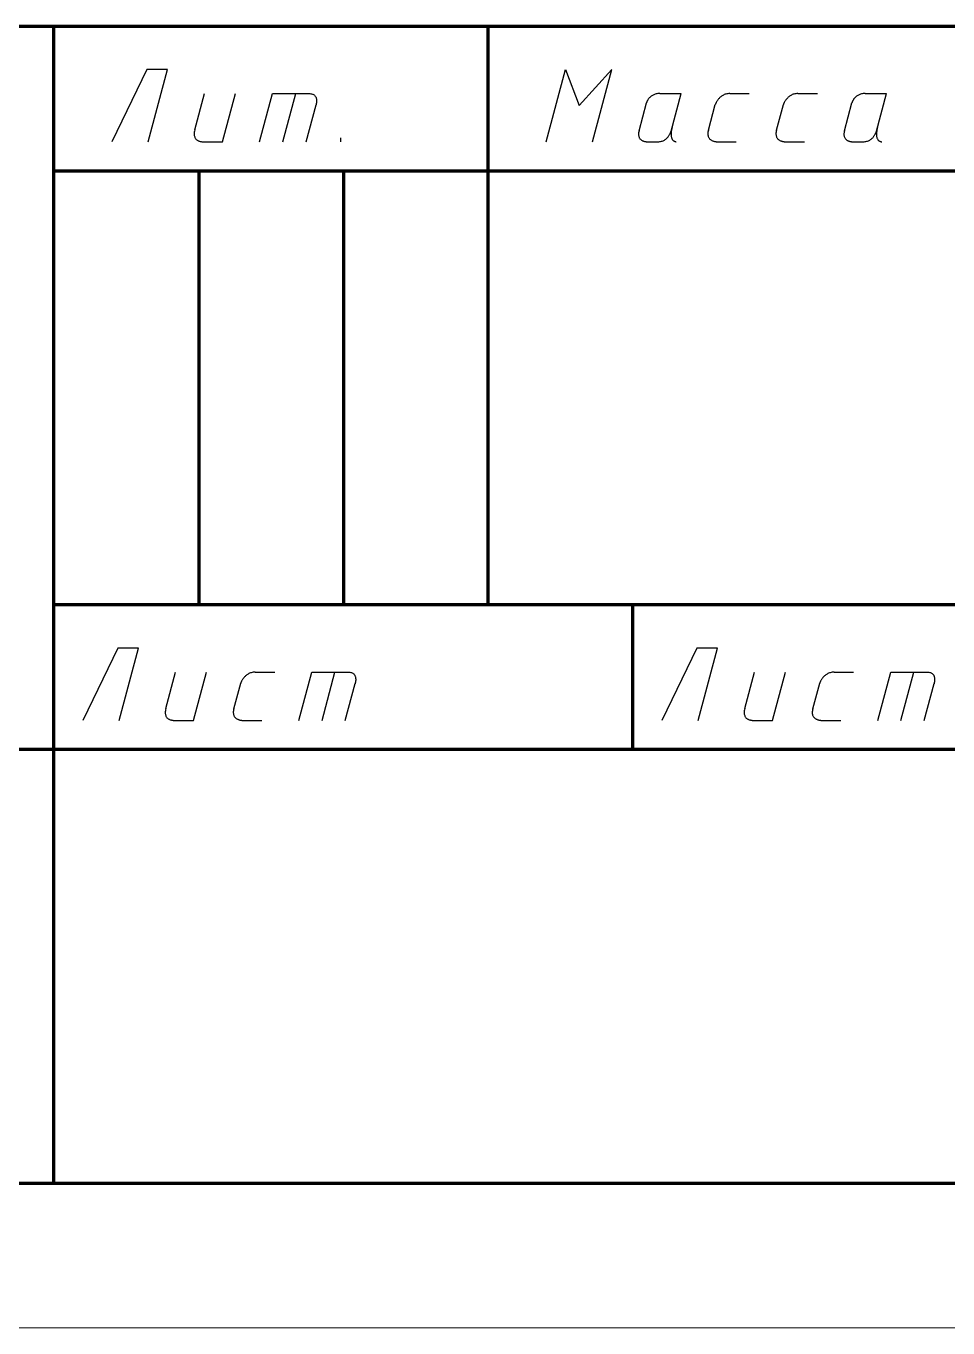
# Model space of a CAD drawing. Header units: millimetres. Extents: x 0 to 297, y 0 to 420.
# Drawn here: x 241.04 to 272.88, y 0 to 45 of the extents above; entities that cross this region are included whole.
import ezdxf

# ---------------------------------------------------------------- set-up
doc = ezdxf.new("R2010")
doc.units = ezdxf.units.MM
doc.layers.get('0').update_dxf_attribs({"linetype": 'CONTINUOUS', "lineweight": 0})

# ---------------------------------------------------------------- blocks, each defined once
blk = doc.blocks.new('A3V-0')
at = {"lineweight": 100}
for p, q in [((172, 45), (292, 45)), ((242, 5), (242, 45)), ((257, 25), (257, 45)), ((242, 40), (292, 40)), ((247, 40), (247, 25)), ((252, 40), (252, 25)), ((292, 25), (242, 25)), ((262, 20), (262, 25)), ((172, 20), (292, 20)), ((20, 5), (292, 5))]:
    blk.add_line(p, q, dxfattribs=at)
blk.add_line((0, 0), (297, 0))

msp = doc.modelspace()

# ---------------------------------------------------------------- linework, layer by layer
at = {"linetype": 'CONTINUOUS', "lineweight": 25}
for p, q in [((245.206, 43.5), (244, 41)), ((245.92, 43.5), (245.206, 43.5)), ((245.25, 41), (245.92, 43.5)), ((259, 41), (259.67, 43.5)), ((259, 41), (259.67, 43.5)), ((259.67, 43.5), (260.138, 42.25)), ((261.275, 43.5), (260.138, 42.25)), ((260.606, 41), (261.275, 43.5)), ((246.862, 41.407), (247.2, 42.667)), ((247.825, 41), (248.272, 42.667)), ((249.105, 41), (249.552, 42.667)), ((249.552, 42.667), (250.81, 42.667)), ((249.908, 41), (250.355, 42.667)), ((250.81, 42.667), (250.842, 42.666)), ((250.842, 42.666), (250.872, 42.662)), ((250.872, 42.662), (250.9, 42.657)), ((250.9, 42.657), (250.925, 42.65)), ((250.925, 42.65), (250.947, 42.641)), ((250.947, 42.641), (250.967, 42.63)), ((250.967, 42.63), (250.985, 42.618)), ((250.985, 42.618), (251.001, 42.605)), ((251.001, 42.605), (251.015, 42.591)), ((251.015, 42.591), (251.027, 42.575)), ((251.027, 42.575), (251.037, 42.559)), ((251.037, 42.559), (251.046, 42.542)), ((251.046, 42.542), (251.053, 42.525)), ((251.053, 42.525), (251.059, 42.506)), ((251.06, 42.306), (251.057, 42.295)), ((251.059, 42.506), (251.064, 42.488)), ((251.062, 42.319), (251.06, 42.306)), ((251.064, 42.332), (251.062, 42.319)), ((251.064, 42.488), (251.067, 42.47)), ((251.067, 42.347), (251.064, 42.332)), ((251.067, 42.47), (251.069, 42.451)), ((251.068, 42.363), (251.067, 42.347)), ((251.07, 42.379), (251.068, 42.363)), ((251.069, 42.451), (251.071, 42.433)), ((251.071, 42.397), (251.07, 42.379)), ((251.071, 42.433), (251.071, 42.414)), ((251.071, 42.414), (251.071, 42.397)), ((262.211, 41.382), (262.469, 42.345)), ((262.47, 42.349), (262.469, 42.346)), ((262.469, 42.346), (262.469, 42.345)), ((262.472, 42.353), (262.47, 42.349)), ((262.474, 42.36), (262.472, 42.353)), ((262.477, 42.367), (262.474, 42.36)), ((262.48, 42.377), (262.477, 42.367)), ((262.485, 42.387), (262.48, 42.377)), ((262.49, 42.398), (262.485, 42.387)), ((262.496, 42.411), (262.49, 42.398)), ((262.503, 42.424), (262.496, 42.411)), ((262.511, 42.438), (262.503, 42.424)), ((262.52, 42.452), (262.511, 42.438)), ((262.53, 42.467), (262.52, 42.452)), ((262.541, 42.483), (262.53, 42.467)), ((262.553, 42.498), (262.541, 42.483)), ((262.566, 42.514), (262.553, 42.498)), ((262.581, 42.529), (262.566, 42.514)), ((262.596, 42.544), (262.581, 42.529)), ((262.613, 42.559), (262.596, 42.544)), ((262.631, 42.574), (262.613, 42.559)), ((262.651, 42.588), (262.631, 42.574)), ((262.672, 42.601), (262.651, 42.588)), ((262.694, 42.613), (262.672, 42.601)), ((262.718, 42.625), (262.694, 42.613)), ((262.743, 42.635), (262.718, 42.625)), ((262.77, 42.644), (262.743, 42.635)), ((262.798, 42.652), (262.77, 42.644)), ((262.828, 42.658), (262.798, 42.652)), ((262.86, 42.663), (262.828, 42.658)), ((262.893, 42.666), (262.86, 42.663)), ((262.928, 42.667), (262.893, 42.666)), ((262.928, 42.667), (263.666, 42.667)), ((263.319, 41.371), (263.666, 42.667)), ((264.851, 42.303), (264.848, 42.297)), ((264.854, 42.312), (264.851, 42.303)), ((264.859, 42.322), (264.854, 42.312)), ((264.864, 42.334), (264.859, 42.322)), ((264.87, 42.347), (264.864, 42.334)), ((264.878, 42.361), (264.87, 42.347)), ((264.886, 42.377), (264.878, 42.361)), ((264.896, 42.393), (264.886, 42.377)), ((264.906, 42.41), (264.896, 42.393)), ((264.918, 42.428), (264.906, 42.41)), ((264.931, 42.446), (264.918, 42.428)), ((264.945, 42.464), (264.931, 42.446)), ((264.96, 42.483), (264.945, 42.464)), ((264.976, 42.501), (264.96, 42.483)), ((264.994, 42.52), (264.976, 42.501)), ((265.012, 42.538), (264.994, 42.52)), ((265.033, 42.555), (265.012, 42.538)), ((265.054, 42.572), (265.033, 42.555)), ((265.077, 42.588), (265.054, 42.572)), ((265.101, 42.602), (265.077, 42.588)), ((265.126, 42.616), (265.101, 42.602)), ((265.153, 42.629), (265.126, 42.616)), ((265.182, 42.64), (265.153, 42.629)), ((265.212, 42.649), (265.182, 42.64)), ((265.243, 42.656), (265.212, 42.649)), ((265.276, 42.662), (265.243, 42.656)), ((265.31, 42.665), (265.276, 42.662)), ((265.346, 42.667), (265.31, 42.665)), ((265.346, 42.667), (266.019, 42.667)), ((267.203, 42.303), (267.2, 42.297)), ((267.206, 42.312), (267.203, 42.303)), ((267.211, 42.322), (267.206, 42.312)), ((267.216, 42.334), (267.211, 42.322)), ((267.223, 42.347), (267.216, 42.334)), ((267.23, 42.361), (267.223, 42.347)), ((267.238, 42.377), (267.23, 42.361)), ((267.248, 42.393), (267.238, 42.377)), ((267.258, 42.41), (267.248, 42.393)), ((267.27, 42.428), (267.258, 42.41)), ((267.283, 42.446), (267.27, 42.428)), ((267.297, 42.464), (267.283, 42.446)), ((267.312, 42.483), (267.297, 42.464)), ((267.328, 42.501), (267.312, 42.483)), ((267.346, 42.52), (267.328, 42.501)), ((267.365, 42.538), (267.346, 42.52)), ((267.385, 42.555), (267.365, 42.538)), ((267.406, 42.572), (267.385, 42.555)), ((267.429, 42.588), (267.406, 42.572)), ((267.453, 42.602), (267.429, 42.588)), ((267.479, 42.616), (267.453, 42.602)), ((267.506, 42.629), (267.479, 42.616)), ((267.534, 42.64), (267.506, 42.629)), ((267.564, 42.649), (267.534, 42.64)), ((267.595, 42.656), (267.564, 42.649)), ((267.628, 42.662), (267.595, 42.656)), ((267.662, 42.665), (267.628, 42.662)), ((267.698, 42.667), (267.662, 42.665)), ((267.698, 42.667), (268.371, 42.667)), ((269.306, 41.382), (269.564, 42.345)), ((269.565, 42.346), (269.564, 42.345)), ((269.566, 42.349), (269.565, 42.346)), ((269.567, 42.353), (269.566, 42.349)), ((269.569, 42.36), (269.567, 42.353)), ((269.572, 42.367), (269.569, 42.36)), ((269.576, 42.377), (269.572, 42.367)), ((269.58, 42.387), (269.576, 42.377)), ((269.585, 42.398), (269.58, 42.387)), ((269.591, 42.411), (269.585, 42.398)), ((269.598, 42.424), (269.591, 42.411)), ((269.606, 42.438), (269.598, 42.424)), ((269.615, 42.452), (269.606, 42.438)), ((269.625, 42.467), (269.615, 42.452)), ((269.636, 42.483), (269.625, 42.467)), ((269.648, 42.498), (269.636, 42.483)), ((269.662, 42.514), (269.648, 42.498)), ((269.676, 42.529), (269.662, 42.514)), ((269.692, 42.544), (269.676, 42.529)), ((269.708, 42.559), (269.692, 42.544)), ((269.727, 42.574), (269.708, 42.559)), ((269.746, 42.588), (269.727, 42.574)), ((269.767, 42.601), (269.746, 42.588)), ((269.789, 42.613), (269.767, 42.601)), ((269.813, 42.625), (269.789, 42.613)), ((269.838, 42.635), (269.813, 42.625)), ((269.865, 42.644), (269.838, 42.635)), ((269.893, 42.652), (269.865, 42.644)), ((269.923, 42.658), (269.893, 42.652)), ((269.955, 42.663), (269.923, 42.658)), ((269.988, 42.666), (269.955, 42.663)), ((270.023, 42.667), (269.988, 42.666)), ((270.023, 42.667), (270.762, 42.667)), ((270.415, 41.371), (270.762, 42.667)), ((250.711, 41), (251.052, 42.272)), ((251.052, 42.272), (251.051, 42.268)), ((251.053, 42.278), (251.052, 42.272)), ((251.055, 42.286), (251.053, 42.278)), ((251.057, 42.295), (251.055, 42.286)), ((264.606, 41.398), (264.845, 42.29)), ((264.846, 42.292), (264.845, 42.29)), ((264.845, 42.29), (264.845, 42.29)), ((264.848, 42.297), (264.846, 42.292)), ((266.959, 41.398), (267.197, 42.29)), ((267.198, 42.29), (267.197, 42.29)), ((267.2, 42.297), (267.198, 42.292)), ((267.198, 42.292), (267.198, 42.29)), ((246.862, 41.407), (246.853, 41.369)), ((263.332, 41.405), (263.325, 41.364)), ((263.341, 41.448), (263.332, 41.405)), ((263.352, 41.494), (263.341, 41.448)), ((270.427, 41.405), (270.42, 41.364)), ((270.436, 41.448), (270.427, 41.405)), ((270.448, 41.494), (270.436, 41.448)), ((246.843, 41.3), (246.842, 41.269)), ((246.842, 41.269), (246.843, 41.24)), ((246.847, 41.333), (246.843, 41.3)), ((246.843, 41.24), (246.847, 41.213)), ((246.853, 41.369), (246.847, 41.333)), ((246.847, 41.213), (246.852, 41.189)), ((246.852, 41.189), (246.86, 41.166)), ((246.86, 41.166), (246.868, 41.145)), ((246.868, 41.145), (246.879, 41.126)), ((246.879, 41.126), (246.891, 41.109)), ((246.891, 41.109), (246.904, 41.094)), ((246.904, 41.094), (246.917, 41.08)), ((246.917, 41.08), (246.932, 41.067)), ((246.932, 41.067), (246.948, 41.056)), ((246.948, 41.056), (246.964, 41.046)), ((246.964, 41.046), (246.98, 41.037)), ((246.98, 41.037), (246.996, 41.03)), ((246.996, 41.03), (247.013, 41.024)), ((247.013, 41.024), (247.029, 41.018)), ((247.029, 41.018), (247.045, 41.014)), ((247.045, 41.014), (247.06, 41.01)), ((247.06, 41.01), (247.075, 41.007)), ((247.075, 41.007), (247.089, 41.005)), ((247.089, 41.005), (247.102, 41.003)), ((247.102, 41.003), (247.114, 41.002)), ((247.114, 41.002), (247.124, 41.001)), ((247.124, 41.001), (247.133, 41)), ((247.133, 41), (247.141, 41)), ((247.141, 41), (247.146, 41)), ((247.146, 41), (247.15, 41)), ((247.15, 41), (247.825, 41)), ((251.904, 41), (251.904, 41.139)), ((262.194, 41.281), (262.193, 41.252)), ((262.193, 41.252), (262.195, 41.225)), ((262.197, 41.312), (262.194, 41.281)), ((262.195, 41.225), (262.199, 41.2)), ((262.203, 41.346), (262.197, 41.312)), ((262.199, 41.2), (262.204, 41.177)), ((262.211, 41.382), (262.203, 41.346)), ((262.204, 41.177), (262.212, 41.156)), ((262.212, 41.156), (262.221, 41.136)), ((262.221, 41.136), (262.231, 41.119)), ((262.231, 41.119), (262.243, 41.102)), ((262.243, 41.102), (262.256, 41.088)), ((262.256, 41.088), (262.27, 41.075)), ((262.27, 41.075), (262.285, 41.063)), ((262.285, 41.063), (262.3, 41.052)), ((262.3, 41.052), (262.316, 41.043)), ((262.316, 41.043), (262.332, 41.035)), ((262.332, 41.035), (262.348, 41.028)), ((262.348, 41.028), (262.365, 41.022)), ((262.365, 41.022), (262.381, 41.017)), ((262.381, 41.017), (262.396, 41.013)), ((262.396, 41.013), (262.412, 41.009)), ((262.412, 41.009), (262.426, 41.007)), ((262.426, 41.007), (262.44, 41.004)), ((262.44, 41.004), (262.452, 41.003)), ((262.452, 41.003), (262.464, 41.002)), ((262.464, 41.002), (262.474, 41.001)), ((262.474, 41.001), (262.483, 41)), ((262.483, 41), (262.49, 41)), ((262.49, 41), (262.495, 41)), ((262.495, 41), (262.498, 41)), ((262.498, 41), (262.858, 41)), ((262.858, 41), (262.892, 41.001)), ((262.892, 41.001), (262.925, 41.004)), ((262.925, 41.004), (262.956, 41.01)), ((262.956, 41.01), (262.985, 41.017)), ((262.985, 41.017), (263.013, 41.026)), ((263.013, 41.026), (263.04, 41.036)), ((263.04, 41.036), (263.065, 41.048)), ((263.065, 41.048), (263.088, 41.061)), ((263.088, 41.061), (263.111, 41.075)), ((263.111, 41.075), (263.132, 41.09)), ((263.132, 41.09), (263.151, 41.106)), ((263.151, 41.106), (263.17, 41.123)), ((263.17, 41.123), (263.187, 41.14)), ((263.187, 41.14), (263.203, 41.158)), ((263.203, 41.158), (263.217, 41.176)), ((263.217, 41.176), (263.231, 41.194)), ((263.231, 41.194), (263.243, 41.211)), ((263.243, 41.211), (263.255, 41.229)), ((263.255, 41.229), (263.265, 41.246)), ((263.265, 41.246), (263.274, 41.263)), ((263.274, 41.263), (263.283, 41.279)), ((263.283, 41.279), (263.29, 41.294)), ((263.29, 41.294), (263.296, 41.309)), ((263.296, 41.309), (263.302, 41.322)), ((263.302, 41.322), (263.307, 41.334)), ((263.307, 41.334), (263.311, 41.345)), ((263.311, 41.345), (263.314, 41.354)), ((263.314, 41.354), (263.316, 41.361)), ((263.316, 41.361), (263.318, 41.366)), ((263.32, 41.327), (263.317, 41.292)), ((263.317, 41.292), (263.317, 41.259)), ((263.317, 41.259), (263.317, 41.229)), ((263.317, 41.229), (263.32, 41.202)), ((263.318, 41.366), (263.319, 41.37)), ((263.319, 41.37), (263.319, 41.371)), ((263.325, 41.364), (263.32, 41.327)), ((263.32, 41.202), (263.324, 41.177)), ((263.324, 41.177), (263.329, 41.154)), ((263.329, 41.154), (263.336, 41.133)), ((263.336, 41.133), (263.343, 41.114)), ((263.343, 41.114), (263.351, 41.097)), ((263.351, 41.097), (263.361, 41.082)), ((263.361, 41.082), (263.37, 41.068)), ((263.37, 41.068), (263.38, 41.056)), ((263.38, 41.056), (263.391, 41.046)), ((263.391, 41.046), (263.402, 41.036)), ((263.402, 41.036), (263.413, 41.029)), ((263.413, 41.029), (263.423, 41.022)), ((263.423, 41.022), (263.434, 41.017)), ((263.434, 41.017), (263.444, 41.012)), ((263.444, 41.012), (263.454, 41.008)), ((263.454, 41.008), (263.463, 41.006)), ((263.463, 41.006), (263.471, 41.004)), ((263.471, 41.004), (263.479, 41.002)), ((263.479, 41.002), (263.485, 41.001)), ((263.485, 41.001), (263.49, 41)), ((263.49, 41), (263.494, 41)), ((263.494, 41), (263.497, 41)), ((263.497, 41), (263.498, 41)), ((264.592, 41.326), (264.589, 41.293)), ((264.589, 41.293), (264.589, 41.263)), ((264.589, 41.263), (264.591, 41.235)), ((264.591, 41.235), (264.596, 41.209)), ((264.598, 41.361), (264.592, 41.326)), ((264.596, 41.209), (264.603, 41.185)), ((264.606, 41.398), (264.598, 41.361)), ((264.603, 41.185), (264.611, 41.163)), ((264.611, 41.163), (264.622, 41.142)), ((264.622, 41.142), (264.634, 41.124)), ((264.634, 41.124), (264.647, 41.107)), ((264.647, 41.107), (264.662, 41.092)), ((264.662, 41.092), (264.677, 41.078)), ((264.677, 41.078), (264.694, 41.066)), ((264.694, 41.066), (264.711, 41.055)), ((264.711, 41.055), (264.728, 41.045)), ((264.728, 41.045), (264.746, 41.037)), ((264.746, 41.037), (264.764, 41.029)), ((264.764, 41.029), (264.782, 41.023)), ((264.782, 41.023), (264.799, 41.018)), ((264.799, 41.018), (264.817, 41.013)), ((264.817, 41.013), (264.833, 41.01)), ((264.833, 41.01), (264.849, 41.007)), ((264.849, 41.007), (264.863, 41.005)), ((264.863, 41.005), (264.877, 41.003)), ((264.877, 41.003), (264.889, 41.002)), ((264.889, 41.002), (264.9, 41.001)), ((264.9, 41.001), (264.909, 41)), ((264.909, 41), (264.916, 41)), ((264.916, 41), (264.92, 41)), ((264.92, 41), (264.923, 41)), ((264.923, 41), (265.572, 41)), ((266.944, 41.326), (266.941, 41.293)), ((266.941, 41.293), (266.941, 41.263)), ((266.941, 41.263), (266.943, 41.235)), ((266.943, 41.235), (266.948, 41.209)), ((266.95, 41.361), (266.944, 41.326)), ((266.948, 41.209), (266.955, 41.185)), ((266.959, 41.398), (266.95, 41.361)), ((266.955, 41.185), (266.963, 41.163)), ((266.963, 41.163), (266.974, 41.142)), ((266.974, 41.142), (266.986, 41.124)), ((266.986, 41.124), (266.999, 41.107)), ((266.999, 41.107), (267.014, 41.092)), ((267.014, 41.092), (267.029, 41.078)), ((267.029, 41.078), (267.046, 41.066)), ((267.046, 41.066), (267.063, 41.055)), ((267.063, 41.055), (267.08, 41.045)), ((267.08, 41.045), (267.098, 41.037)), ((267.098, 41.037), (267.116, 41.029)), ((267.116, 41.029), (267.134, 41.023)), ((267.134, 41.023), (267.152, 41.018)), ((267.152, 41.018), (267.169, 41.013)), ((267.169, 41.013), (267.185, 41.01)), ((267.185, 41.01), (267.201, 41.007)), ((267.201, 41.007), (267.216, 41.005)), ((267.216, 41.005), (267.229, 41.003)), ((267.229, 41.003), (267.241, 41.002)), ((267.241, 41.002), (267.252, 41.001)), ((267.252, 41.001), (267.261, 41)), ((267.261, 41), (267.268, 41)), ((267.268, 41), (267.273, 41)), ((267.273, 41), (267.275, 41)), ((267.275, 41), (267.924, 41)), ((269.289, 41.281), (269.288, 41.252)), ((269.288, 41.252), (269.29, 41.225)), ((269.292, 41.312), (269.289, 41.281)), ((269.29, 41.225), (269.294, 41.2)), ((269.298, 41.346), (269.292, 41.312)), ((269.294, 41.2), (269.3, 41.177)), ((269.306, 41.382), (269.298, 41.346)), ((269.3, 41.177), (269.307, 41.156)), ((269.307, 41.156), (269.316, 41.136)), ((269.316, 41.136), (269.327, 41.119)), ((269.327, 41.119), (269.338, 41.102)), ((269.338, 41.102), (269.351, 41.088)), ((269.351, 41.088), (269.365, 41.075)), ((269.365, 41.075), (269.38, 41.063)), ((269.38, 41.063), (269.395, 41.052)), ((269.395, 41.052), (269.411, 41.043)), ((269.411, 41.043), (269.427, 41.035)), ((269.427, 41.035), (269.444, 41.028)), ((269.444, 41.028), (269.46, 41.022)), ((269.46, 41.022), (269.476, 41.017)), ((269.476, 41.017), (269.492, 41.013)), ((269.492, 41.013), (269.507, 41.009)), ((269.507, 41.009), (269.521, 41.007)), ((269.521, 41.007), (269.535, 41.004)), ((269.535, 41.004), (269.548, 41.003)), ((269.548, 41.003), (269.559, 41.002)), ((269.559, 41.002), (269.569, 41.001)), ((269.569, 41.001), (269.578, 41)), ((269.578, 41), (269.585, 41)), ((269.585, 41), (269.59, 41)), ((269.59, 41), (269.593, 41)), ((269.593, 41), (269.953, 41)), ((269.953, 41), (269.988, 41.001)), ((269.988, 41.001), (270.02, 41.004)), ((270.02, 41.004), (270.051, 41.01)), ((270.051, 41.01), (270.081, 41.017)), ((270.081, 41.017), (270.109, 41.026)), ((270.109, 41.026), (270.135, 41.036)), ((270.135, 41.036), (270.16, 41.048)), ((270.16, 41.048), (270.184, 41.061)), ((270.184, 41.061), (270.206, 41.075)), ((270.206, 41.075), (270.227, 41.09)), ((270.227, 41.09), (270.247, 41.106)), ((270.247, 41.106), (270.265, 41.123)), ((270.265, 41.123), (270.282, 41.14)), ((270.282, 41.14), (270.298, 41.158)), ((270.298, 41.158), (270.313, 41.176)), ((270.313, 41.176), (270.326, 41.194)), ((270.326, 41.194), (270.339, 41.211)), ((270.339, 41.211), (270.35, 41.229)), ((270.35, 41.229), (270.36, 41.246)), ((270.36, 41.246), (270.369, 41.263)), ((270.369, 41.263), (270.378, 41.279)), ((270.378, 41.279), (270.385, 41.294)), ((270.385, 41.294), (270.392, 41.309)), ((270.392, 41.309), (270.397, 41.322)), ((270.397, 41.322), (270.402, 41.334)), ((270.402, 41.334), (270.406, 41.345)), ((270.406, 41.345), (270.409, 41.354)), ((270.409, 41.354), (270.412, 41.361)), ((270.412, 41.361), (270.413, 41.366)), ((270.413, 41.292), (270.412, 41.259)), ((270.412, 41.259), (270.413, 41.229)), ((270.413, 41.366), (270.414, 41.37)), ((270.415, 41.327), (270.413, 41.292)), ((270.413, 41.229), (270.415, 41.202)), ((270.414, 41.37), (270.415, 41.371)), ((270.42, 41.364), (270.415, 41.327)), ((270.415, 41.202), (270.419, 41.177)), ((270.419, 41.177), (270.424, 41.154)), ((270.424, 41.154), (270.431, 41.133)), ((270.431, 41.133), (270.438, 41.114)), ((270.438, 41.114), (270.447, 41.097)), ((270.447, 41.097), (270.456, 41.082)), ((270.456, 41.082), (270.466, 41.068)), ((270.466, 41.068), (270.476, 41.056)), ((270.476, 41.056), (270.486, 41.046)), ((270.486, 41.046), (270.497, 41.036)), ((270.497, 41.036), (270.508, 41.029)), ((270.508, 41.029), (270.519, 41.022)), ((270.519, 41.022), (270.529, 41.017)), ((270.529, 41.017), (270.54, 41.012)), ((270.54, 41.012), (270.549, 41.008)), ((270.549, 41.008), (270.558, 41.006)), ((270.558, 41.006), (270.567, 41.004)), ((270.567, 41.004), (270.574, 41.002)), ((270.574, 41.002), (270.581, 41.001)), ((270.581, 41.001), (270.586, 41)), ((270.586, 41), (270.59, 41)), ((270.59, 41), (270.592, 41)), ((270.592, 41), (270.593, 41)), ((244.206, 23.5), (243, 21)), ((244.92, 23.5), (244.206, 23.5)), ((244.25, 21), (244.92, 23.5)), ((264.206, 23.5), (263, 21)), ((264.92, 23.5), (264.206, 23.5)), ((264.25, 21), (264.92, 23.5)), ((245.862, 21.407), (246.2, 22.667)), ((246.825, 21), (247.272, 22.667)), ((248.582, 22.501), (248.565, 22.483)), ((248.599, 22.52), (248.582, 22.501)), ((248.618, 22.538), (248.599, 22.52)), ((248.638, 22.555), (248.618, 22.538)), ((248.66, 22.572), (248.638, 22.555)), ((248.682, 22.588), (248.66, 22.572)), ((248.706, 22.602), (248.682, 22.588)), ((248.732, 22.616), (248.706, 22.602)), ((248.759, 22.629), (248.732, 22.616)), ((248.787, 22.64), (248.759, 22.629)), ((248.817, 22.649), (248.787, 22.64)), ((248.849, 22.656), (248.817, 22.649)), ((248.881, 22.662), (248.849, 22.656)), ((248.916, 22.665), (248.881, 22.662)), ((248.952, 22.667), (248.916, 22.665)), ((248.952, 22.667), (249.624, 22.667)), ((250.457, 21), (250.904, 22.667)), ((250.904, 22.667), (252.162, 22.667)), ((251.26, 21), (251.707, 22.667)), ((252.162, 22.667), (252.194, 22.666)), ((252.194, 22.666), (252.224, 22.662)), ((252.224, 22.662), (252.252, 22.657)), ((252.252, 22.657), (252.277, 22.65)), ((252.277, 22.65), (252.299, 22.641)), ((252.299, 22.641), (252.319, 22.63)), ((252.319, 22.63), (252.337, 22.618)), ((252.337, 22.618), (252.353, 22.605)), ((252.353, 22.605), (252.367, 22.591)), ((252.367, 22.591), (252.379, 22.575)), ((252.379, 22.575), (252.39, 22.559)), ((252.39, 22.559), (252.398, 22.542)), ((252.398, 22.542), (252.405, 22.525)), ((252.405, 22.525), (252.411, 22.506)), ((252.411, 22.506), (252.416, 22.488)), ((265.862, 21.407), (266.2, 22.667)), ((266.825, 21), (267.272, 22.667)), ((268.582, 22.501), (268.565, 22.483)), ((268.599, 22.52), (268.582, 22.501)), ((268.618, 22.538), (268.599, 22.52)), ((268.638, 22.555), (268.618, 22.538)), ((268.66, 22.572), (268.638, 22.555)), ((268.682, 22.588), (268.66, 22.572)), ((268.706, 22.602), (268.682, 22.588)), ((268.732, 22.616), (268.706, 22.602)), ((268.759, 22.629), (268.732, 22.616)), ((268.787, 22.64), (268.759, 22.629)), ((268.817, 22.649), (268.787, 22.64)), ((268.849, 22.656), (268.817, 22.649)), ((268.881, 22.662), (268.849, 22.656)), ((268.916, 22.665), (268.881, 22.662)), ((268.952, 22.667), (268.916, 22.665)), ((268.952, 22.667), (269.624, 22.667)), ((270.457, 21), (270.904, 22.667)), ((270.904, 22.667), (272.162, 22.667)), ((271.26, 21), (271.707, 22.667)), ((272.162, 22.667), (272.194, 22.666)), ((272.194, 22.666), (272.224, 22.662)), ((272.224, 22.662), (272.252, 22.657)), ((272.252, 22.657), (272.277, 22.65)), ((272.277, 22.65), (272.299, 22.641)), ((272.299, 22.641), (272.319, 22.63)), ((272.319, 22.63), (272.337, 22.618)), ((272.337, 22.618), (272.353, 22.605)), ((272.353, 22.605), (272.367, 22.591)), ((272.367, 22.591), (272.379, 22.575)), ((272.379, 22.575), (272.39, 22.559)), ((272.39, 22.559), (272.398, 22.542)), ((272.398, 22.542), (272.405, 22.525)), ((272.405, 22.525), (272.411, 22.506)), ((272.411, 22.506), (272.416, 22.488)), ((248.212, 21.398), (248.451, 22.29)), ((248.452, 22.292), (248.451, 22.29)), ((248.451, 22.29), (248.451, 22.29)), ((248.454, 22.297), (248.452, 22.292)), ((248.456, 22.303), (248.454, 22.297)), ((248.46, 22.312), (248.456, 22.303)), ((248.464, 22.322), (248.46, 22.312)), ((248.47, 22.334), (248.464, 22.322)), ((248.476, 22.347), (248.47, 22.334)), ((248.483, 22.361), (248.476, 22.347)), ((248.492, 22.377), (248.483, 22.361)), ((248.501, 22.393), (248.492, 22.377)), ((248.512, 22.41), (248.501, 22.393)), ((248.523, 22.428), (248.512, 22.41)), ((248.536, 22.446), (248.523, 22.428)), ((248.55, 22.464), (248.536, 22.446)), ((248.565, 22.483), (248.55, 22.464)), ((252.063, 21), (252.404, 22.272)), ((252.404, 22.272), (252.403, 22.268)), ((252.405, 22.278), (252.404, 22.272)), ((252.407, 22.286), (252.405, 22.278)), ((252.41, 22.295), (252.407, 22.286)), ((252.412, 22.306), (252.41, 22.295)), ((252.414, 22.319), (252.412, 22.306)), ((252.417, 22.332), (252.414, 22.319)), ((252.416, 22.488), (252.419, 22.47)), ((252.419, 22.347), (252.417, 22.332)), ((252.419, 22.47), (252.421, 22.451)), ((252.421, 22.363), (252.419, 22.347)), ((252.421, 22.451), (252.423, 22.433)), ((252.422, 22.379), (252.421, 22.363)), ((252.423, 22.397), (252.422, 22.379)), ((252.423, 22.433), (252.423, 22.414)), ((252.423, 22.414), (252.423, 22.397)), ((268.212, 21.398), (268.451, 22.29)), ((268.452, 22.292), (268.451, 22.29)), ((268.451, 22.29), (268.451, 22.29)), ((268.454, 22.297), (268.452, 22.292)), ((268.456, 22.303), (268.454, 22.297)), ((268.46, 22.312), (268.456, 22.303)), ((268.464, 22.322), (268.46, 22.312)), ((268.47, 22.334), (268.464, 22.322)), ((268.476, 22.347), (268.47, 22.334)), ((268.483, 22.361), (268.476, 22.347)), ((268.492, 22.377), (268.483, 22.361)), ((268.501, 22.393), (268.492, 22.377)), ((268.512, 22.41), (268.501, 22.393)), ((268.523, 22.428), (268.512, 22.41)), ((268.536, 22.446), (268.523, 22.428)), ((268.55, 22.464), (268.536, 22.446)), ((268.565, 22.483), (268.55, 22.464)), ((272.063, 21), (272.404, 22.272)), ((272.404, 22.272), (272.403, 22.268)), ((272.405, 22.278), (272.404, 22.272)), ((272.407, 22.286), (272.405, 22.278)), ((272.41, 22.295), (272.407, 22.286)), ((272.412, 22.306), (272.41, 22.295)), ((272.414, 22.319), (272.412, 22.306)), ((272.417, 22.332), (272.414, 22.319)), ((272.416, 22.488), (272.419, 22.47)), ((272.419, 22.347), (272.417, 22.332)), ((272.419, 22.47), (272.421, 22.451)), ((272.421, 22.363), (272.419, 22.347)), ((272.421, 22.451), (272.423, 22.433)), ((272.422, 22.379), (272.421, 22.363)), ((272.423, 22.397), (272.422, 22.379)), ((272.423, 22.433), (272.423, 22.414)), ((272.423, 22.414), (272.423, 22.397)), ((245.843, 21.3), (245.842, 21.269)), ((245.842, 21.269), (245.843, 21.24)), ((245.847, 21.333), (245.843, 21.3)), ((245.843, 21.24), (245.847, 21.213)), ((245.853, 21.369), (245.847, 21.333)), ((245.847, 21.213), (245.852, 21.189)), ((245.852, 21.189), (245.86, 21.166)), ((245.862, 21.407), (245.853, 21.369)), ((245.86, 21.166), (245.868, 21.145)), ((248.195, 21.293), (248.194, 21.263)), ((248.194, 21.263), (248.197, 21.235)), ((248.198, 21.326), (248.195, 21.293)), ((248.197, 21.235), (248.201, 21.209)), ((248.203, 21.361), (248.198, 21.326)), ((248.201, 21.209), (248.208, 21.185)), ((248.212, 21.398), (248.203, 21.361)), ((248.208, 21.185), (248.217, 21.163)), ((248.217, 21.163), (248.227, 21.142)), ((265.843, 21.3), (265.842, 21.269)), ((265.842, 21.269), (265.843, 21.24)), ((265.847, 21.333), (265.843, 21.3)), ((265.843, 21.24), (265.847, 21.213)), ((265.853, 21.369), (265.847, 21.333)), ((265.847, 21.213), (265.852, 21.189)), ((265.852, 21.189), (265.86, 21.166)), ((265.862, 21.407), (265.853, 21.369)), ((265.86, 21.166), (265.868, 21.145)), ((268.195, 21.293), (268.194, 21.263)), ((268.194, 21.263), (268.197, 21.235)), ((268.198, 21.326), (268.195, 21.293)), ((268.197, 21.235), (268.201, 21.209)), ((268.203, 21.361), (268.198, 21.326)), ((268.201, 21.209), (268.208, 21.185)), ((268.212, 21.398), (268.203, 21.361)), ((268.208, 21.185), (268.217, 21.163)), ((268.217, 21.163), (268.227, 21.142)), ((245.868, 21.145), (245.879, 21.126)), ((245.879, 21.126), (245.891, 21.109)), ((245.891, 21.109), (245.904, 21.094)), ((245.904, 21.094), (245.917, 21.08)), ((245.917, 21.08), (245.932, 21.067)), ((245.932, 21.067), (245.948, 21.056)), ((245.948, 21.056), (245.964, 21.046)), ((245.964, 21.046), (245.98, 21.037)), ((245.98, 21.037), (245.996, 21.03)), ((245.996, 21.03), (246.013, 21.024)), ((246.013, 21.024), (246.029, 21.018)), ((246.029, 21.018), (246.045, 21.014)), ((246.045, 21.014), (246.06, 21.01)), ((246.06, 21.01), (246.075, 21.007)), ((246.075, 21.007), (246.089, 21.005)), ((246.089, 21.005), (246.102, 21.003)), ((246.102, 21.003), (246.114, 21.002)), ((246.114, 21.002), (246.124, 21.001)), ((246.124, 21.001), (246.133, 21)), ((246.133, 21), (246.141, 21)), ((246.141, 21), (246.146, 21)), ((246.146, 21), (246.15, 21)), ((246.15, 21), (246.825, 21)), ((248.227, 21.142), (248.239, 21.124)), ((248.239, 21.124), (248.253, 21.107)), ((248.253, 21.107), (248.267, 21.092)), ((248.267, 21.092), (248.283, 21.078)), ((248.283, 21.078), (248.299, 21.066)), ((248.299, 21.066), (248.316, 21.055)), ((248.316, 21.055), (248.334, 21.045)), ((248.334, 21.045), (248.352, 21.037)), ((248.352, 21.037), (248.37, 21.029)), ((248.37, 21.029), (248.387, 21.023)), ((248.387, 21.023), (248.405, 21.018)), ((248.405, 21.018), (248.422, 21.013)), ((248.422, 21.013), (248.439, 21.01)), ((248.439, 21.01), (248.454, 21.007)), ((248.454, 21.007), (248.469, 21.005)), ((248.469, 21.005), (248.483, 21.003)), ((248.483, 21.003), (248.495, 21.002)), ((248.495, 21.002), (248.505, 21.001)), ((248.505, 21.001), (248.514, 21)), ((248.514, 21), (248.521, 21)), ((248.521, 21), (248.526, 21)), ((248.526, 21), (248.529, 21)), ((248.529, 21), (249.178, 21)), ((265.868, 21.145), (265.879, 21.126)), ((265.879, 21.126), (265.891, 21.109)), ((265.891, 21.109), (265.904, 21.094)), ((265.904, 21.094), (265.917, 21.08)), ((265.917, 21.08), (265.932, 21.067)), ((265.932, 21.067), (265.948, 21.056)), ((265.948, 21.056), (265.964, 21.046)), ((265.964, 21.046), (265.98, 21.037)), ((265.98, 21.037), (265.996, 21.03)), ((265.996, 21.03), (266.013, 21.024)), ((266.013, 21.024), (266.029, 21.018)), ((266.029, 21.018), (266.045, 21.014)), ((266.045, 21.014), (266.06, 21.01)), ((266.06, 21.01), (266.075, 21.007)), ((266.075, 21.007), (266.089, 21.005)), ((266.089, 21.005), (266.102, 21.003)), ((266.102, 21.003), (266.114, 21.002)), ((266.114, 21.002), (266.124, 21.001)), ((266.124, 21.001), (266.133, 21)), ((266.133, 21), (266.141, 21)), ((266.141, 21), (266.146, 21)), ((266.146, 21), (266.15, 21)), ((266.15, 21), (266.825, 21)), ((268.227, 21.142), (268.239, 21.124)), ((268.239, 21.124), (268.253, 21.107)), ((268.253, 21.107), (268.267, 21.092)), ((268.267, 21.092), (268.283, 21.078)), ((268.283, 21.078), (268.299, 21.066)), ((268.299, 21.066), (268.316, 21.055)), ((268.316, 21.055), (268.334, 21.045)), ((268.334, 21.045), (268.352, 21.037)), ((268.352, 21.037), (268.37, 21.029)), ((268.37, 21.029), (268.387, 21.023)), ((268.387, 21.023), (268.405, 21.018)), ((268.405, 21.018), (268.422, 21.013)), ((268.422, 21.013), (268.439, 21.01)), ((268.439, 21.01), (268.454, 21.007)), ((268.454, 21.007), (268.469, 21.005)), ((268.469, 21.005), (268.483, 21.003)), ((268.483, 21.003), (268.495, 21.002)), ((268.495, 21.002), (268.505, 21.001)), ((268.505, 21.001), (268.514, 21)), ((268.514, 21), (268.521, 21)), ((268.521, 21), (268.526, 21)), ((268.526, 21), (268.529, 21)), ((268.529, 21), (269.178, 21))]:
    msp.add_line(p, q, dxfattribs=at)

# ---------------------------------------------------------------- block references
msp.add_blockref('A3V-0', (0, 0))

doc.saveas('drawing.dxf')
